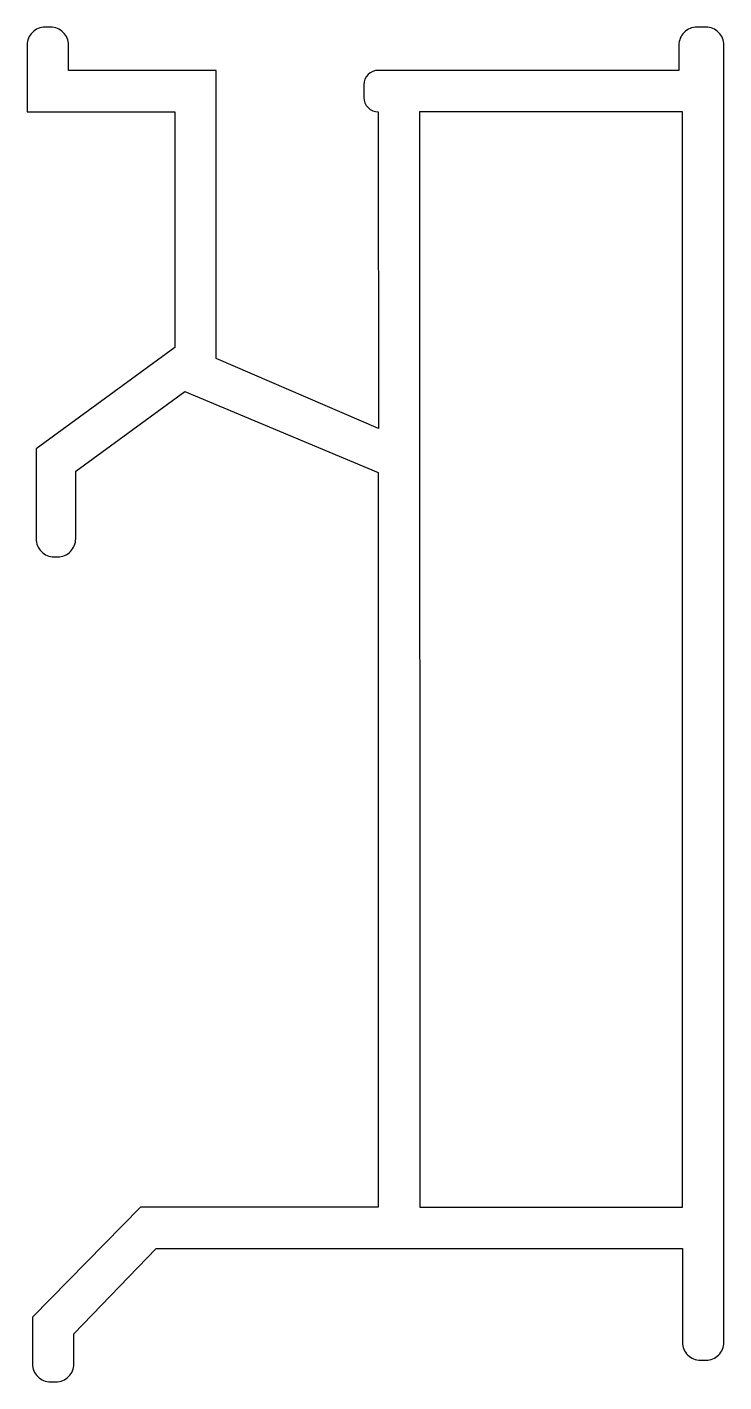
# Model space of a CAD drawing. Extents: x 161 to 180.3, y 201.2 to 238.8.
import ezdxf

# ---------------------------------------------------------------- set-up
doc = ezdxf.new("R2010")
doc.units = 0
doc.layers.add('ANA', color=220, linetype='CONTINUOUS')

msp = doc.modelspace()

# ---------------------------------------------------------------- linework, layer by layer
at = {"layer": 'ANA', "color": 0}
msp.add_lwpolyline([(179.099, 238.261), (179.099, 237.561), (170.749, 237.561, 0.414214), (170.349, 237.161), (170.349, 236.811, 0.414214), (170.749, 236.411), (170.748, 236.411), (170.755, 227.62), (166.249, 229.561), (166.249, 235.479), (166.249, 237.561), (162.149, 237.561), (162.149, 238.262, 0.414214), (161.649, 238.762), (161.499, 238.762, 0.414214), (160.999, 238.262), (160.999, 236.411), (165.099, 236.411), (165.099, 229.871), (161.249, 227.061), (161.249, 224.561, 0.414214), (161.749, 224.061), (161.849, 224.061, 0.414214), (162.349, 224.561), (162.349, 226.441), (165.38, 228.652), (170.749, 226.4), (170.749, 226.289), (170.749, 206.011), (164.151, 206.011), (161.149, 202.961), (161.149, 201.661, 0.414214), (161.649, 201.161), (161.799, 201.161, 0.414214), (162.299, 201.661), (162.299, 202.496), (164.588, 204.861), (179.199, 204.861), (179.199, 202.261, 0.414214), (179.699, 201.761), (179.849, 201.761, 0.414214), (180.349, 202.261), (180.349, 238.261, 0.414214), (179.849, 238.761), (179.599, 238.761, 0.414214)], format="xyb", close=True, dxfattribs=at)
msp.add_lwpolyline([(179.199, 236.411), (171.899, 236.411), (171.903, 206.011), (179.199, 206.011)], close=True, dxfattribs=at)

doc.saveas('drawing.dxf')
